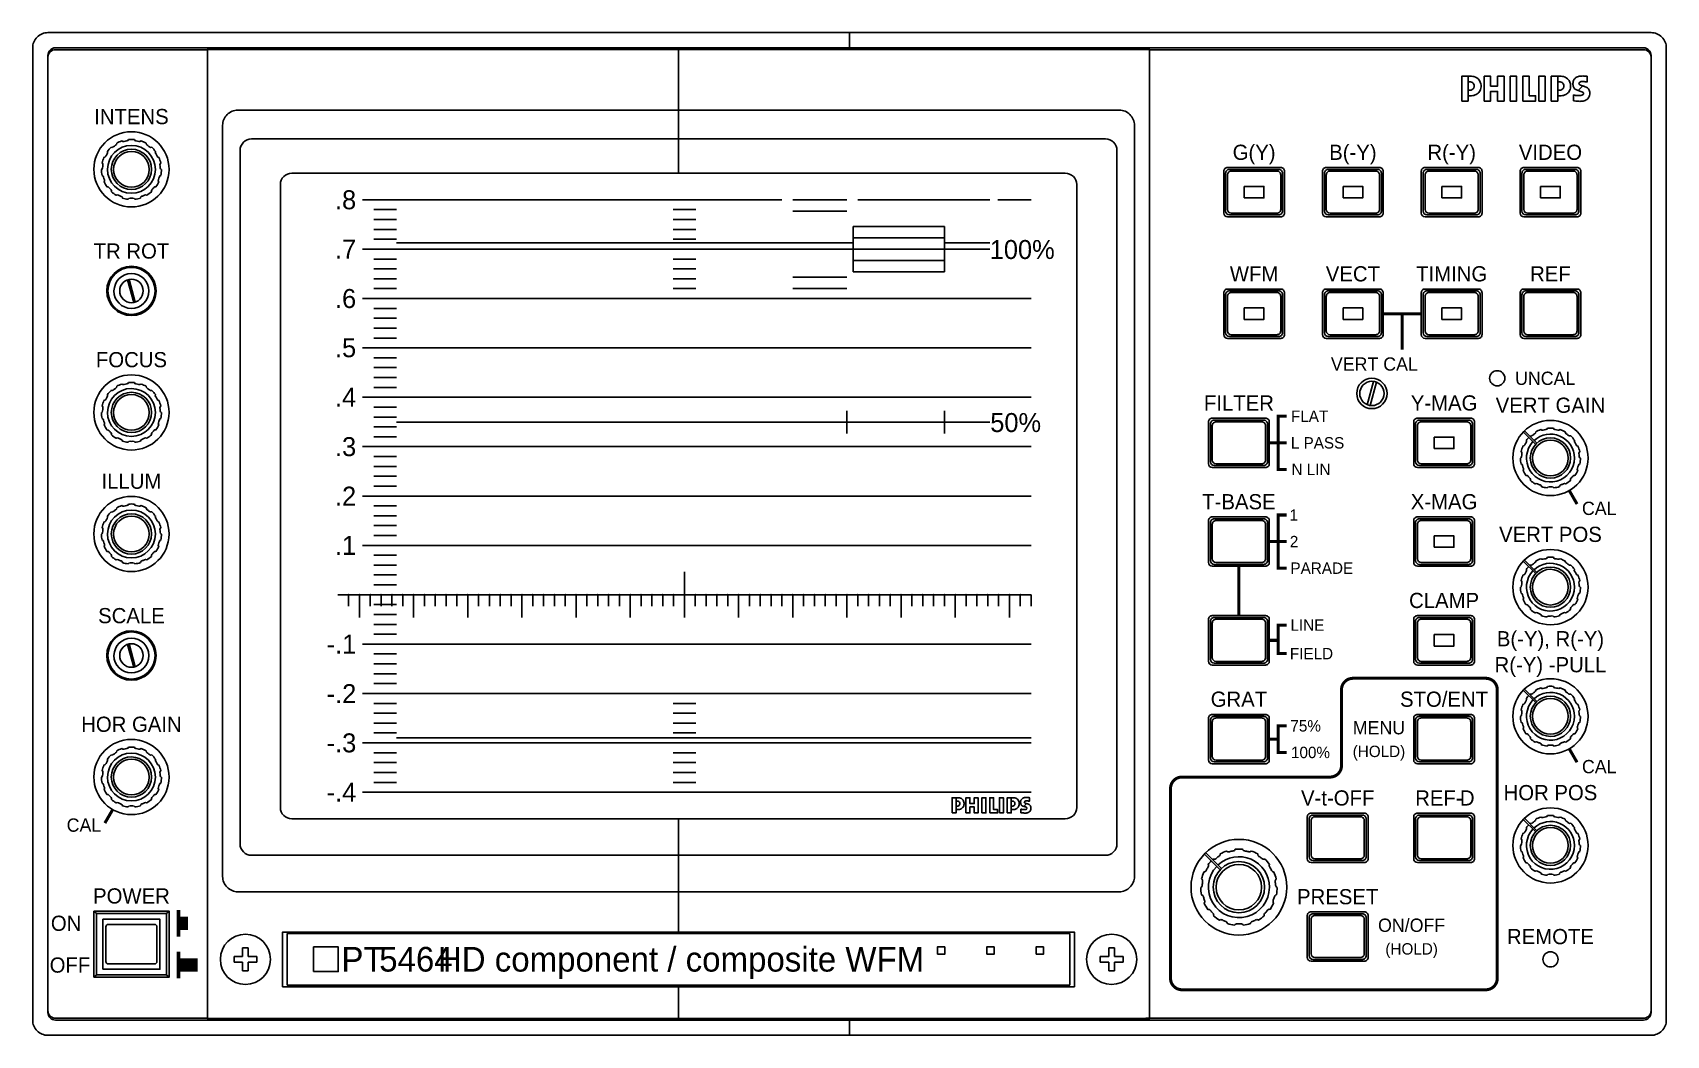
# Model space of a CAD drawing. Extents: x 21 to 236, y 14 to 146.
import ezdxf
from ezdxf.enums import TextEntityAlignment as Align

# ---------------------------------------------------------------- set-up
doc = ezdxf.new("R2010")
doc.units = 0
doc.linetypes.add('HIDDEN', pattern=[0])
for name, color, linetype in [('APP', 1, 'CONTINUOUS'), ('DISPLAY', 3, 'CONTINUOUS'), ('KOMPONENT', 10, 'CONTINUOUS'), ('RAMMEN', 1, 'CONTINUOUS'), ('STREGER', 3, 'CONTINUOUS')]:
    doc.layers.add(name, color=color, linetype=linetype)

# ---------------------------------------------------------------- blocks, each defined once
blk = doc.blocks.new('SWITCH')
at = {"layer": 'KOMPONENT', "color": 0}
for points in [[(-3.25, -3), (3.25, -3, 0.414214), (3.75, -2.5), (3.75, 2.5, 0.414214), (3.25, 3), (-3.25, 3, 0.414214), (-3.75, 2.5), (-3.75, -2.5, 0.414214)], [(-3, -2.77), (3, -2.77, 0.414214), (3.5, -2.27), (3.5, 2.28, 0.414214), (3, 2.78), (-3, 2.78, 0.414214), (-3.5, 2.28), (-3.5, -2.27, 0.414214)], [(-3.25, -3, -0.414213), (-3.75, -2.5)]]:
    blk.add_lwpolyline(points, format="xyb", dxfattribs=at)
blk.add_arc((-3, -2.27), 0.5, 180, 270, dxfattribs=at)
blk = doc.blocks.new('KNOB')
at = {"layer": 'KOMPONENT', "color": 0}
for p, q in [((-1.94, 1.8), (-3.57, 3.43)), ((-1.8, 1.94), (-3.43, 3.57))]:
    blk.add_line(p, q, dxfattribs=at)
for points in [[(-2.72, 2.86, -0.004397), (-2.67, 2.91, 0.284468), (-2.39, 2.95, -0.035116), (-2.09, 3.18, 0.268045), (-1.94, 3.44, -0.04767), (-1.26, 3.74, 0.284468), (-0.98, 3.67, -0.035116), (-0.61, 3.75, 0.268045), (-0.38, 3.93, -0.04767), (0.38, 3.93, 0.284468), (0.59, 3.75, -0.035116), (0.96, 3.68, 0.268045), (1.26, 3.74, -0.04767), (1.94, 3.44, 0.284468), (2.07, 3.19, -0.035116), (2.38, 2.97, 0.268045), (2.67, 2.91, -0.04767), (3.17, 2.35, 0.284468), (3.19, 2.07, -0.035116), (3.38, 1.74, 0.268045), (3.62, 1.57, -0.04767), (3.86, 0.86, 0.284468), (3.75, 0.59, -0.035116), (3.79, 0.22, 0.268045), (3.95, -0.04, 0.268045)], [(3.95, -0.02, -0.049007), (3.87, -0.78, 0.284468), (3.67, -0.98, -0.035116), (3.55, -1.34, 0.268045), (3.59, -1.64, -0.04767), (3.22, -2.29, 0.284468), (2.95, -2.39, -0.035116), (2.7, -2.67, 0.268045), (2.62, -2.96, -0.04767), (2.01, -3.4, 0.284468), (1.72, -3.39, -0.035116), (1.38, -3.54, 0.268045), (1.19, -3.77, -0.04767), (0.45, -3.92, 0.284468), (0.2, -3.79, -0.035116), (-0.18, -3.8, 0.268045), (-0.45, -3.92, -0.04767), (-1.19, -3.77, 0.284468), (-1.36, -3.55, -0.035116), (-1.71, -3.39, 0.268045), (-2.01, -3.4, -0.04767), (-2.62, -2.96, 0.284468), (-2.69, -2.69, -0.035116), (-2.94, -2.41, 0.268045), (-3.22, -2.29, -0.04767), (-3.59, -1.64, 0.284468), (-3.55, -1.36, -0.035116), (-3.67, -1, 0.268045), (-3.87, -0.78, -0.04767), (-3.95, -0.04, 0.284468), (-3.79, 0.2, -0.035116), (-3.76, 0.57, 0.268045), (-3.86, 0.86, -0.04767), (-3.62, 1.57, 0.284468), (-3.39, 1.73, -0.035116), (-3.2, 2.05, 0.268045), (-3.17, 2.35, -0.030587), (-2.86, 2.72, 0.284468)]]:
    blk.add_lwpolyline(points, format="xyb", dxfattribs=at)
for radius, start, end in [(4.95, 0, 359.7642), (3.15, 136.8192, 359.7642), (2.65, 0, 359.7642), (2.35, 0, 359.7642), (3.15, 0, 133.1808)]:
    blk.add_arc((0, 0), radius, start, end, dxfattribs=at)

msp = doc.modelspace()

# ---------------------------------------------------------------- linework, layer by layer
at = {"layer": 'APP', "color": 0}
for points in [[(128.86, 14.02), (23.36, 14.02, -0.414214), (21.36, 16.02), (21.36, 144.02, -0.414214), (23.36, 146.02), (128.86, 146.02), (128.86, 144.02), (24.36, 144.02, 0.414214), (23.36, 143.02), (23.36, 17.02, 0.414214), (24.36, 16.02), (128.86, 16.02)], [(233.36, 144.02, -0.414214), (234.36, 143.02), (234.36, 17.02, -0.414214), (233.36, 16.02), (128.86, 16.02), (128.86, 14.02), (234.36, 14.02, 0.414214), (236.36, 16.02), (236.36, 144.02, 0.414214), (234.36, 146.02), (128.86, 146.02), (128.86, 144.02)]]:
    msp.add_lwpolyline(points, format="xyb", close=True, dxfattribs=at)
for p in [(62.94, 72.02), (64.36, 72.02), (65.79, 72.02), (67.21, 72.02), (68.64, 72.02), (70.06, 72.02), (71.49, 72.02), (72.92, 72.02), (74.34, 72.02), (75.77, 72.02), (77.19, 72.02), (78.62, 72.02), (80.05, 72.02), (81.47, 72.02), (82.9, 72.02), (84.32, 72.02), (85.75, 72.02), (87.17, 72.02), (88.6, 72.02), (90.03, 72.02), (91.45, 72.02), (92.88, 72.02), (94.3, 72.02), (95.73, 72.02), (97.15, 72.02), (98.58, 72.02), (100.01, 72.02), (101.43, 72.02), (102.86, 72.02), (104.28, 72.02), (105.71, 72.02), (107.14, 72.02), (108.56, 72.02), (109.99, 72.02), (111.41, 72.02), (112.84, 72.02), (114.26, 72.02), (115.69, 72.02), (117.12, 72.02), (118.54, 72.02), (119.97, 72.02), (121.39, 72.02), (122.82, 72.02), (124.24, 72.02), (125.67, 72.02), (127.1, 72.02), (128.52, 72.02), (129.95, 72.02), (131.37, 72.02), (132.8, 72.02), (134.22, 72.02), (135.65, 72.02), (137.08, 72.02), (138.5, 72.02), (139.93, 72.02), (141.35, 72.02), (142.78, 72.02), (144.21, 72.02), (145.63, 72.02), (147.06, 72.02), (148.48, 72.02), (149.91, 72.02), (151.33, 72.02)]:
    msp.add_point(p, dxfattribs=at)
at = {"layer": 'DISPLAY', "color": 0}
for points in [[(119.97, 124.02), (64.76, 124.02)], [(69.26, 122.72), (66.26, 122.72)], [(108.64, 122.72), (105.64, 122.72)], [(128.52, 124.02), (121.39, 124.02)], [(147.35, 124.02), (129.95, 124.02)], [(152.76, 124.02), (148.4, 124.02)], [(69.26, 121.42), (66.26, 121.42)], [(108.64, 121.42), (105.64, 121.42)], [(129.35, 120.52), (129.35, 114.52)], [(141.35, 120.52), (129.35, 120.52)], [(141.35, 120.52), (141.35, 114.52)], [(69.26, 120.12), (66.26, 120.12)], [(69.26, 118.82), (66.26, 118.82)], [(108.64, 120.12), (105.64, 120.12)], [(108.64, 118.82), (105.64, 118.82)], [(147.35, 117.52), (64.76, 117.52)], [(69.26, 116.22), (66.26, 116.22)], [(108.64, 116.22), (105.64, 116.22)], [(69.26, 114.92), (66.26, 114.92)], [(108.64, 114.92), (105.64, 114.92)], [(141.35, 114.52), (129.35, 114.52)], [(69.26, 113.62), (66.26, 113.62)], [(69.26, 112.32), (66.26, 112.32)], [(108.64, 113.62), (105.64, 113.62)], [(108.64, 112.32), (105.64, 112.32)], [(128.52, 112.32), (121.39, 112.32)], [(152.76, 111.02), (64.76, 111.02)], [(69.26, 109.72), (66.26, 109.72)], [(69.26, 108.42), (66.26, 108.42)], [(69.26, 107.12), (66.26, 107.12)], [(69.26, 105.82), (66.26, 105.82)], [(152.76, 104.52), (64.76, 104.52)], [(69.26, 103.22), (66.26, 103.22)], [(69.26, 101.92), (66.26, 101.92)], [(69.26, 100.62), (66.26, 100.62)], [(69.26, 99.32), (66.26, 99.32)], [(152.76, 98.02), (64.76, 98.02)], [(69.26, 96.72), (66.26, 96.72)], [(69.26, 95.42), (66.26, 95.42)], [(128.52, 96.24), (128.52, 93.24)], [(141.35, 96.24), (141.35, 93.24)], [(69.26, 94.12), (66.26, 94.12)], [(69.26, 92.82), (66.26, 92.82)], [(152.76, 91.52), (64.76, 91.52)], [(69.26, 90.22), (66.26, 90.22)], [(69.26, 88.92), (66.26, 88.92)], [(69.26, 87.62), (66.26, 87.62)], [(69.26, 86.32), (66.26, 86.32)], [(152.76, 85.02), (64.76, 85.02)], [(69.26, 83.72), (66.26, 83.72)], [(69.26, 82.42), (66.26, 82.42)], [(69.26, 81.12), (66.26, 81.12)], [(69.26, 79.82), (66.26, 79.82)], [(152.76, 78.52), (64.76, 78.52)], [(69.26, 77.22), (66.26, 77.22)], [(69.26, 75.92), (66.26, 75.92)], [(69.26, 74.62), (66.26, 74.62)], [(69.26, 73.32), (66.26, 73.32)], [(107.14, 72.02), (107.14, 75.02)], [(152.76, 72.02), (61.51, 72.02)], [(62.94, 72.02), (62.94, 70.52)], [(64.36, 72.02), (64.36, 69.02)], [(65.79, 72.02), (65.79, 70.52)], [(67.21, 72.02), (67.21, 70.52)], [(68.64, 72.02), (68.64, 70.52)], [(70.06, 72.02), (70.06, 70.52)], [(71.49, 72.02), (71.49, 69.02)], [(72.92, 72.02), (72.92, 70.52)], [(74.34, 72.02), (74.34, 70.52)], [(75.77, 72.02), (75.77, 70.52)], [(77.19, 72.02), (77.19, 70.52)], [(78.62, 72.02), (78.62, 69.02)], [(80.05, 72.02), (80.05, 70.52)], [(81.47, 72.02), (81.47, 70.52)], [(82.9, 72.02), (82.9, 70.52)], [(84.32, 72.02), (84.32, 70.52)], [(85.75, 72.02), (85.75, 69.02)], [(87.17, 72.02), (87.17, 70.52)], [(88.6, 72.02), (88.6, 70.52)], [(90.03, 72.02), (90.03, 70.52)], [(91.45, 72.02), (91.45, 70.52)], [(92.88, 72.02), (92.88, 69.02)], [(94.3, 72.02), (94.3, 70.52)], [(95.73, 72.02), (95.73, 70.52)], [(97.15, 72.02), (97.15, 70.52)], [(98.58, 72.02), (98.58, 70.52)], [(100.01, 72.02), (100.01, 69.02)], [(101.43, 72.02), (101.43, 70.52)], [(102.86, 72.02), (102.86, 70.52)], [(104.28, 72.02), (104.28, 70.52)], [(105.71, 72.02), (105.71, 70.52)], [(107.14, 72.02), (107.14, 70.52)], [(107.14, 72.02), (107.14, 69.02)], [(108.56, 72.02), (108.56, 70.52)], [(109.99, 72.02), (109.99, 70.52)], [(111.41, 72.02), (111.41, 70.52)], [(112.84, 72.02), (112.84, 70.52)], [(114.26, 72.02), (114.26, 69.02)], [(115.69, 72.02), (115.69, 70.52)], [(117.12, 72.02), (117.12, 70.52)], [(118.54, 72.02), (118.54, 70.52)], [(119.97, 72.02), (119.97, 70.52)], [(121.39, 72.02), (121.39, 69.02)], [(122.82, 72.02), (122.82, 70.52)], [(124.24, 72.02), (124.24, 70.52)], [(125.67, 72.02), (125.67, 70.52)], [(127.1, 72.02), (127.1, 70.52)], [(128.52, 72.02), (128.52, 69.02)], [(129.95, 72.02), (129.95, 70.52)], [(131.37, 72.02), (131.37, 70.52)], [(132.8, 72.02), (132.8, 70.52)], [(134.22, 72.02), (134.22, 70.52)], [(135.65, 72.02), (135.65, 69.02)], [(137.08, 72.02), (137.08, 70.52)], [(138.5, 72.02), (138.5, 70.52)], [(139.93, 72.02), (139.93, 70.52)], [(141.35, 72.02), (141.35, 70.52)], [(142.78, 72.02), (142.78, 69.02)], [(144.21, 72.02), (144.21, 70.52)], [(145.63, 72.02), (145.63, 70.52)], [(147.06, 72.02), (147.06, 70.52)], [(148.48, 72.02), (148.48, 70.52)], [(149.91, 72.02), (149.91, 69.02)], [(151.33, 72.02), (151.33, 70.52)], [(152.76, 72.02), (152.76, 70.52)], [(69.26, 70.72), (66.26, 70.72)], [(69.26, 69.42), (66.26, 69.42)], [(69.26, 68.12), (66.26, 68.12)], [(69.26, 66.82), (66.26, 66.82)], [(152.76, 65.52), (64.76, 65.52)], [(69.26, 64.22), (66.26, 64.22)], [(69.26, 62.92), (66.26, 62.92)], [(69.26, 61.62), (66.26, 61.62)], [(69.26, 60.32), (66.26, 60.32)], [(152.76, 59.02), (64.76, 59.02)], [(69.26, 57.72), (66.26, 57.72)], [(69.26, 56.42), (66.26, 56.42)], [(108.64, 57.72), (105.64, 57.72)], [(108.64, 56.42), (105.64, 56.42)], [(69.26, 55.12), (66.26, 55.12)], [(69.26, 53.82), (66.26, 53.82)], [(108.64, 55.12), (105.64, 55.12)], [(108.64, 53.82), (105.64, 53.82)], [(152.76, 52.52), (64.76, 52.52)], [(69.26, 51.22), (66.26, 51.22)], [(69.26, 49.92), (66.26, 49.92)], [(108.64, 51.22), (105.64, 51.22)], [(108.64, 49.92), (105.64, 49.92)], [(69.26, 48.62), (66.26, 48.62)], [(69.26, 47.32), (66.26, 47.32)], [(108.64, 48.62), (105.64, 48.62)], [(108.64, 47.32), (105.64, 47.32)], [(152.76, 46.02), (64.76, 46.02)]]:
    msp.add_lwpolyline(points, dxfattribs=at)
at = {"layer": 'DISPLAY', "color": 0, "linetype": 'HIDDEN'}
for points in [[(128.52, 122.52), (121.39, 122.52)], [(129.35, 118.35), (69.26, 118.35)], [(141.35, 119.02), (129.35, 119.02)], [(147.35, 118.35), (141.35, 118.35)], [(141.35, 116.02), (129.35, 116.02)], [(128.52, 113.82), (121.39, 113.82)], [(147.35, 94.74), (69.26, 94.74)], [(152.76, 53.2), (69.26, 53.2)]]:
    msp.add_lwpolyline(points, dxfattribs=at)
at = {"layer": 'KOMPONENT', "color": 0, "linetype": 'CONTINUOUS'}
for p, q in [((210.71, 137.71), (210.27, 137.71)), ((143.15, 43.73), (142.88, 43.73))]:
    msp.add_line(p, q, dxfattribs=at)
at = {"layer": 'KOMPONENT', "color": 0}
for p, q in [((197.01, 97.04), (197.83, 100.1)), ((197.39, 96.93), (198.21, 100)), ((54.86, 27.44), (157.86, 27.44)), ((54.86, 20.64), (54.86, 27.44)), ((157.86, 20.64), (157.86, 27.44)), ((54.86, 20.64), (157.86, 20.64))]:
    msp.add_line(p, q, dxfattribs=at)
for points in [[(44.36, 143.77), (24.36, 143.77, 0.414214), (23.36, 142.77), (23.36, 17.27, 0.414214), (24.36, 16.27), (44.36, 16.27)], [(167.86, 16.27), (233.36, 16.27, 0.414214), (234.36, 17.27), (234.36, 142.77, 0.414214), (233.36, 143.77), (168.36, 143.77)], [(38.31, 128, -0.049007), (38.23, 127.23, 0.284468), (38.03, 127.03, -0.035116), (37.91, 126.67, 0.268045), (37.95, 126.38, -0.04767), (37.58, 125.73, 0.284468), (37.31, 125.63, -0.035116), (37.06, 125.34, 0.268045), (36.98, 125.06, -0.04767), (36.37, 124.62, 0.284468), (36.08, 124.63, -0.035116), (35.74, 124.48, 0.268045), (35.55, 124.25, -0.04767), (34.81, 124.09, 0.284468), (34.56, 124.22, -0.035116), (34.18, 124.22, 0.268045), (33.91, 124.09, -0.04767), (33.17, 124.25, 0.284468), (33, 124.47, -0.035116), (32.65, 124.62, 0.268045), (32.35, 124.62, -0.04767), (31.74, 125.06, 0.284468), (31.67, 125.33, -0.035116), (31.42, 125.61, 0.268045), (31.14, 125.73, -0.04767), (30.77, 126.38, 0.284468), (30.81, 126.66, -0.035116), (30.69, 127.01, 0.268045), (30.49, 127.23, -0.04767), (30.41, 127.98, 0.284468), (30.57, 128.22, -0.035116), (30.6, 128.59, 0.268045), (30.5, 128.88, -0.04767), (30.74, 129.59, 0.284468), (30.97, 129.74, -0.035116), (31.16, 130.07, 0.268045), (31.19, 130.37, -0.04767), (31.69, 130.93, 0.284468), (31.97, 130.97, -0.035116), (32.27, 131.19, 0.268045), (32.42, 131.46, -0.04767), (33.1, 131.76, 0.284468), (33.38, 131.69, -0.035116), (33.75, 131.77, 0.268045), (33.98, 131.95, -0.04767), (34.74, 131.95, 0.284468), (34.95, 131.77, -0.035116), (35.32, 131.69, 0.268045), (35.62, 131.76, -0.04767), (36.3, 131.46, 0.284468), (36.43, 131.2, -0.035116), (36.74, 130.98, 0.268045), (37.03, 130.93, -0.04767), (37.53, 130.37, 0.284468), (37.55, 130.09, -0.035116), (37.74, 129.76, 0.268045), (37.98, 129.59, -0.04767), (38.22, 128.88, 0.284468), (38.11, 128.61, -0.035116), (38.15, 128.24, 0.268045), (38.31, 127.98, 0.268045)], [(178.61, 121.77), (185.61, 121.77, 0.414214), (186.11, 122.27), (186.11, 127.77, 0.414214), (185.61, 128.27), (178.61, 128.27, 0.414214), (178.11, 127.77), (178.11, 122.27, 0.414214)], [(191.61, 121.77), (198.61, 121.77, 0.414214), (199.11, 122.27), (199.11, 127.77, 0.414214), (198.61, 128.27), (191.61, 128.27, 0.414214), (191.11, 127.77), (191.11, 122.27, 0.414214)], [(204.61, 121.77), (211.61, 121.77, 0.414214), (212.11, 122.27), (212.11, 127.77, 0.414214), (211.61, 128.27), (204.61, 128.27, 0.414214), (204.11, 127.77), (204.11, 122.27, 0.414214)], [(217.61, 121.77), (224.61, 121.77, 0.414214), (225.11, 122.27), (225.11, 127.77, 0.414214), (224.61, 128.27), (217.61, 128.27, 0.414214), (217.11, 127.77), (217.11, 122.27, 0.414214)], [(178.61, 105.77), (185.61, 105.77, 0.414214), (186.11, 106.27), (186.11, 111.77, 0.414214), (185.61, 112.27), (178.61, 112.27, 0.414214), (178.11, 111.77), (178.11, 106.27, 0.414214)], [(191.61, 105.77), (198.61, 105.77, 0.414214), (199.11, 106.27), (199.11, 111.77, 0.414214), (198.61, 112.27), (191.61, 112.27, 0.414214), (191.11, 111.77), (191.11, 106.27, 0.414214)], [(204.61, 105.77), (211.61, 105.77, 0.414214), (212.11, 106.27), (212.11, 111.77, 0.414214), (211.61, 112.27), (204.61, 112.27, 0.414214), (204.11, 111.77), (204.11, 106.27, 0.414214)], [(217.61, 105.77), (224.61, 105.77, 0.414214), (225.11, 106.27), (225.11, 111.77, 0.414214), (224.61, 112.27), (217.61, 112.27, 0.414214), (217.11, 111.77), (217.11, 106.27, 0.414214)], [(38.31, 96, -0.049007), (38.23, 95.23, 0.284468), (38.03, 95.03, -0.035116), (37.91, 94.67, 0.268045), (37.95, 94.38, -0.04767), (37.58, 93.73, 0.284468), (37.31, 93.63, -0.035116), (37.06, 93.34, 0.268045), (36.98, 93.06, -0.04767), (36.37, 92.62, 0.284468), (36.08, 92.63, -0.035116), (35.74, 92.48, 0.268045), (35.55, 92.25, -0.04767), (34.81, 92.09, 0.284468), (34.56, 92.22, -0.035116), (34.18, 92.22, 0.268045), (33.91, 92.09, -0.04767), (33.17, 92.25, 0.284468), (33, 92.47, -0.035116), (32.65, 92.62, 0.268045), (32.35, 92.62, -0.04767), (31.74, 93.06, 0.284468), (31.67, 93.33, -0.035116), (31.42, 93.61, 0.268045), (31.14, 93.73, -0.04767), (30.77, 94.38, 0.284468), (30.81, 94.66, -0.035116), (30.69, 95.01, 0.268045), (30.49, 95.23, -0.04767), (30.41, 95.98, 0.284468), (30.57, 96.22, -0.035116), (30.6, 96.59, 0.268045), (30.5, 96.88, -0.04767), (30.74, 97.59, 0.284468), (30.97, 97.74, -0.035116), (31.16, 98.07, 0.268045), (31.19, 98.37, -0.04767), (31.69, 98.93, 0.284468), (31.97, 98.97, -0.035116), (32.27, 99.19, 0.268045), (32.42, 99.46, -0.04767), (33.1, 99.76, 0.284468), (33.38, 99.69, -0.035116), (33.75, 99.77, 0.268045), (33.98, 99.95, -0.04767), (34.74, 99.95, 0.284468), (34.95, 99.77, -0.035116), (35.32, 99.69, 0.268045), (35.62, 99.76, -0.04767), (36.3, 99.46, 0.284468), (36.43, 99.2, -0.035116), (36.74, 98.98, 0.268045), (37.03, 98.93, -0.04767), (37.53, 98.37, 0.284468), (37.55, 98.09, -0.035116), (37.74, 97.76, 0.268045), (37.98, 97.59, -0.04767), (38.22, 96.88, 0.284468), (38.11, 96.61, -0.035116), (38.15, 96.24, 0.268045), (38.31, 95.98, 0.268045)], [(176.61, 88.77), (183.61, 88.77, 0.414214), (184.11, 89.27), (184.11, 94.77, 0.414214), (183.61, 95.27), (176.61, 95.27, 0.414214), (176.11, 94.77), (176.11, 89.27, 0.414214)], [(203.61, 88.77), (210.61, 88.77, 0.414214), (211.11, 89.27), (211.11, 94.77, 0.414214), (210.61, 95.27), (203.61, 95.27, 0.414214), (203.11, 94.77), (203.11, 89.27, 0.414214)], [(38.31, 80, -0.049007), (38.23, 79.23, 0.284468), (38.03, 79.03, -0.035116), (37.91, 78.67, 0.268045), (37.95, 78.38, -0.04767), (37.58, 77.73, 0.284468), (37.31, 77.63, -0.035116), (37.06, 77.34, 0.268045), (36.98, 77.06, -0.04767), (36.37, 76.62, 0.284468), (36.08, 76.63, -0.035116), (35.74, 76.48, 0.268045), (35.55, 76.25, -0.04767), (34.81, 76.09, 0.284468), (34.56, 76.22, -0.035116), (34.18, 76.22, 0.268045), (33.91, 76.09, -0.04767), (33.17, 76.25, 0.284468), (33, 76.47, -0.035116), (32.65, 76.62, 0.268045), (32.35, 76.62, -0.04767), (31.74, 77.06, 0.284468), (31.67, 77.33, -0.035116), (31.42, 77.61, 0.268045), (31.14, 77.73, -0.04767), (30.77, 78.38, 0.284468), (30.81, 78.66, -0.035116), (30.69, 79.01, 0.268045), (30.49, 79.23, -0.04767), (30.41, 79.98, 0.284468), (30.57, 80.22, -0.035116), (30.6, 80.59, 0.268045), (30.5, 80.88, -0.04767), (30.74, 81.59, 0.284468), (30.97, 81.74, -0.035116), (31.16, 82.07, 0.268045), (31.19, 82.37, -0.04767), (31.69, 82.93, 0.284468), (31.97, 82.97, -0.035116), (32.27, 83.19, 0.268045), (32.42, 83.46, -0.04767), (33.1, 83.76, 0.284468), (33.38, 83.69, -0.035116), (33.75, 83.77, 0.268045), (33.98, 83.95, -0.04767), (34.74, 83.95, 0.284468), (34.95, 83.77, -0.035116), (35.32, 83.69, 0.268045), (35.62, 83.76, -0.04767), (36.3, 83.46, 0.284468), (36.43, 83.2, -0.035116), (36.74, 82.98, 0.268045), (37.03, 82.93, -0.04767), (37.53, 82.37, 0.284468), (37.55, 82.09, -0.035116), (37.74, 81.76, 0.268045), (37.98, 81.59, -0.04767), (38.22, 80.88, 0.284468), (38.11, 80.61, -0.035116), (38.15, 80.24, 0.268045), (38.31, 79.98, 0.268045)], [(176.61, 75.77), (183.61, 75.77, 0.414214), (184.11, 76.27), (184.11, 81.77, 0.414214), (183.61, 82.27), (176.61, 82.27, 0.414214), (176.11, 81.77), (176.11, 76.27, 0.414214)], [(203.61, 75.77), (210.61, 75.77, 0.414214), (211.11, 76.27), (211.11, 81.77, 0.414214), (210.61, 82.27), (203.61, 82.27, 0.414214), (203.11, 81.77), (203.11, 76.27, 0.414214)], [(176.61, 62.77), (183.61, 62.77, 0.414214), (184.11, 63.27), (184.11, 68.77, 0.414214), (183.61, 69.27), (176.61, 69.27, 0.414214), (176.11, 68.77), (176.11, 63.27, 0.414214)], [(203.61, 62.77), (210.61, 62.77, 0.414214), (211.11, 63.27), (211.11, 68.77, 0.414214), (210.61, 69.27), (203.61, 69.27, 0.414214), (203.11, 68.77), (203.11, 63.27, 0.414214)], [(176.61, 49.77), (183.61, 49.77, 0.414214), (184.11, 50.27), (184.11, 55.77, 0.414214), (183.61, 56.27), (176.61, 56.27, 0.414214), (176.11, 55.77), (176.11, 50.27, 0.414214)], [(203.61, 49.77), (210.61, 49.77, 0.414214), (211.11, 50.27), (211.11, 55.77, 0.414214), (210.61, 56.27), (203.61, 56.27, 0.414214), (203.11, 55.77), (203.11, 50.27, 0.414214)], [(38.31, 48, -0.049007), (38.23, 47.23, 0.284468), (38.03, 47.03, -0.035116), (37.91, 46.67, 0.268045), (37.95, 46.38, -0.04767), (37.58, 45.73, 0.284468), (37.31, 45.63, -0.035116), (37.06, 45.34, 0.268045), (36.98, 45.06, -0.04767), (36.37, 44.62, 0.284468), (36.08, 44.63, -0.035116), (35.74, 44.48, 0.268045), (35.55, 44.25, -0.04767), (34.81, 44.09, 0.284468), (34.56, 44.22, -0.035116), (34.18, 44.22, 0.268045), (33.91, 44.09, -0.04767), (33.17, 44.25, 0.284468), (33, 44.47, -0.035116), (32.65, 44.62, 0.268045), (32.35, 44.62, -0.04767), (31.74, 45.06, 0.284468), (31.67, 45.33, -0.035116), (31.42, 45.61, 0.268045), (31.14, 45.73, -0.04767), (30.77, 46.38, 0.284468), (30.81, 46.66, -0.035116), (30.69, 47.01, 0.268045), (30.49, 47.23, -0.04767), (30.41, 47.98, 0.284468), (30.57, 48.22, -0.035116), (30.6, 48.59, 0.268045), (30.5, 48.88, -0.04767), (30.74, 49.59, 0.284468), (30.97, 49.74, -0.035116), (31.16, 50.07, 0.268045), (31.19, 50.37, -0.04767), (31.69, 50.93, 0.284468), (31.97, 50.97, -0.035116), (32.27, 51.19, 0.268045), (32.42, 51.46, -0.04767), (33.1, 51.76, 0.284468), (33.38, 51.69, -0.035116), (33.75, 51.77, 0.268045), (33.98, 51.95, -0.04767), (34.74, 51.95, 0.284468), (34.95, 51.77, -0.035116), (35.32, 51.69, 0.268045), (35.62, 51.76, -0.04767), (36.3, 51.46, 0.284468), (36.43, 51.2, -0.035116), (36.74, 50.98, 0.268045), (37.03, 50.93, -0.04767), (37.53, 50.37, 0.284468), (37.55, 50.09, -0.035116), (37.74, 49.76, 0.268045), (37.98, 49.59, -0.04767), (38.22, 48.88, 0.284468), (38.11, 48.61, -0.035116), (38.15, 48.24, 0.268045), (38.31, 47.98, 0.268045)], [(189.61, 36.77), (196.61, 36.77, 0.414214), (197.11, 37.27), (197.11, 42.77, 0.414214), (196.61, 43.27), (189.61, 43.27, 0.414214), (189.11, 42.77), (189.11, 37.27, 0.414214)], [(203.61, 36.77), (210.61, 36.77, 0.414214), (211.11, 37.27), (211.11, 42.77, 0.414214), (210.61, 43.27), (203.61, 43.27, 0.414214), (203.11, 42.77), (203.11, 37.27, 0.414214)], [(189.61, 23.77), (196.61, 23.77, 0.414214), (197.11, 24.27), (197.11, 29.77, 0.414214), (196.61, 30.27), (189.61, 30.27, 0.414214), (189.11, 29.77), (189.11, 24.27, 0.414214)], [(31.31, 23.42), (37.41, 23.42, 0.414214), (37.71, 23.72), (37.71, 28.32, 0.414214), (37.41, 28.62), (31.31, 28.62, 0.414214), (31.01, 28.32), (31.01, 23.72, 0.414214)]]:
    msp.add_lwpolyline(points, format="xyb", dxfattribs=at)
for points in [[(44.36, 16.27), (44.36, 143.77)], [(180.81, 124.27), (183.41, 124.27), (183.41, 125.77), (180.81, 125.77)], [(180.81, 124.27), (180.81, 125.77)], [(193.81, 124.27), (196.41, 124.27), (196.41, 125.77), (193.81, 125.77)], [(193.81, 124.27), (193.81, 125.77)], [(206.81, 124.27), (209.41, 124.27), (209.41, 125.77), (206.81, 125.77)], [(206.81, 124.27), (206.81, 125.77)], [(219.81, 124.27), (219.81, 125.77)], [(219.81, 124.27), (222.41, 124.27), (222.41, 125.77), (219.81, 125.77)], [(34.66, 110.5), (33.86, 113.49)], [(34.86, 110.55), (34.06, 113.54)], [(180.81, 108.27), (180.81, 109.77)], [(180.81, 108.27), (183.41, 108.27), (183.41, 109.77), (180.81, 109.77)], [(193.81, 108.27), (193.81, 109.77)], [(193.81, 108.27), (196.41, 108.27), (196.41, 109.77), (193.81, 109.77)], [(206.81, 108.27), (206.81, 109.77)], [(206.81, 108.27), (209.41, 108.27), (209.41, 109.77), (206.81, 109.77)], [(205.81, 91.27), (208.41, 91.27), (208.41, 92.77), (205.81, 92.77)], [(205.81, 91.27), (205.81, 92.77)], [(205.81, 78.27), (205.81, 79.77)], [(205.81, 78.27), (208.41, 78.27), (208.41, 79.77), (205.81, 79.77)], [(205.81, 65.27), (205.81, 66.77)], [(205.81, 65.27), (208.41, 65.27), (208.41, 66.77), (205.81, 66.77)], [(34.66, 62.5), (33.86, 65.49)], [(34.86, 62.55), (34.06, 65.54)], [(29.41, 30.37), (29.41, 21.67)], [(29.41, 30.37), (29.76, 30.06)], [(29.41, 21.67), (39.31, 21.67), (39.31, 30.37), (29.41, 30.37)], [(39.31, 30.37), (38.96, 30.06)], [(29.76, 30.06), (29.76, 21.98)], [(29.76, 21.98), (38.96, 21.98), (38.96, 30.06), (29.76, 30.06)], [(30.61, 29.31), (30.61, 22.72)], [(30.61, 22.72), (38.11, 22.72), (38.11, 29.31), (30.61, 29.31)], [(47.86, 24.39), (48.99, 24.39)], [(47.86, 23.64), (47.86, 24.39)], [(48.99, 24.39), (48.99, 25.52)], [(48.99, 25.52), (49.74, 25.52)], [(49.74, 24.39), (49.74, 25.52)], [(49.74, 24.39), (50.86, 24.39)], [(50.86, 23.64), (50.86, 24.39)], [(161.86, 23.64), (161.86, 24.39)], [(161.86, 24.39), (162.99, 24.39)], [(162.99, 25.52), (163.74, 25.52)], [(162.99, 24.39), (162.99, 25.52)], [(163.74, 24.39), (163.74, 25.52)], [(163.74, 24.39), (164.86, 24.39)], [(164.86, 23.64), (164.86, 24.39)], [(29.41, 21.67), (29.76, 21.98)], [(39.31, 21.67), (38.96, 21.98)], [(47.86, 23.64), (48.99, 23.64)], [(48.99, 22.52), (48.99, 23.64)], [(48.99, 22.52), (49.74, 22.52)], [(49.74, 23.64), (50.86, 23.64)], [(49.74, 22.52), (49.74, 23.64)], [(161.86, 23.64), (162.99, 23.64)], [(162.99, 22.52), (162.99, 23.64)], [(162.99, 22.52), (163.74, 22.52)], [(163.74, 22.52), (163.74, 23.64)], [(163.74, 23.64), (164.86, 23.64)]]:
    msp.add_lwpolyline(points, dxfattribs=at)
at = {"layer": 'KOMPONENT', "color": 0, "linetype": 'CONTINUOUS'}
for points in [[(209.43, 137.02), (210.27, 137.02), (210.27, 139.53), (210.27, 140.27), (209.43, 140.27), (209.43, 137.02)], [(210.27, 139.53), (210.58, 139.53), (210.73, 139.5), (210.85, 139.44), (210.93, 139.38), (211, 139.29), (211.05, 139.17), (211.08, 138.95), (211.03, 138.73), (210.94, 138.63), (210.8, 138.52), (210.66, 138.46), (210.57, 138.45), (210.27, 138.45), (210.27, 137.71), (210.74, 137.72), (210.89, 137.73), (211.03, 137.76), (211.21, 137.82), (211.35, 137.88), (211.47, 137.97), (211.58, 138.06), (211.67, 138.15), (211.76, 138.26), (211.84, 138.41), (211.91, 138.55), (211.96, 138.73), (211.98, 138.89), (211.98, 139.11), (211.95, 139.3), (211.88, 139.5), (211.76, 139.71), (211.58, 139.93), (211.41, 140.06), (211.24, 140.15), (211.03, 140.23), (210.89, 140.25), (210.71, 140.27), (210.27, 140.27), (210.27, 139.53)], [(212.4, 137.02), (213.24, 137.02), (213.24, 138.29), (214.15, 138.29), (214.15, 137.02), (215, 137.02), (215, 140.27), (214.15, 140.27), (214.15, 138.99), (213.24, 138.99), (213.24, 140.27), (212.4, 140.27), (212.4, 137.02)], [(215.81, 137.02), (215.81, 140.27), (216.65, 140.27), (216.65, 137.02), (215.81, 137.02)], [(217.47, 137.02), (219.16, 137.02), (219.16, 137.72), (218.31, 137.72), (218.31, 140.27), (217.47, 140.27), (217.47, 137.02)], [(219.57, 137.02), (219.57, 140.27), (220.41, 140.27), (220.41, 137.02), (219.57, 137.02)], [(221.22, 137.02), (222.07, 137.02), (222.07, 139.53), (222.07, 140.27), (221.22, 140.27), (221.22, 137.02)], [(222.07, 139.53), (222.38, 139.53), (222.53, 139.5), (222.65, 139.44), (222.73, 139.38), (222.8, 139.29), (222.85, 139.17), (222.88, 138.95), (222.82, 138.73), (222.73, 138.63), (222.59, 138.52), (222.46, 138.46), (222.37, 138.45), (222.07, 138.45), (222.07, 137.71), (222.54, 137.72), (222.68, 137.73), (222.82, 137.76), (223.01, 137.82), (223.14, 137.88), (223.26, 137.97), (223.37, 138.06), (223.47, 138.15), (223.56, 138.26), (223.63, 138.41), (223.7, 138.55), (223.76, 138.73), (223.77, 138.89), (223.77, 139.11), (223.74, 139.3), (223.68, 139.5), (223.56, 139.71), (223.37, 139.93), (223.2, 140.06), (223.04, 140.15), (222.83, 140.23), (222.68, 140.25), (222.51, 140.27), (222.07, 140.27), (222.07, 139.53)], [(225.37, 139.01), (225.3, 139.03), (225.19, 139.07), (225.07, 139.1), (224.98, 139.16), (224.92, 139.2), (224.88, 139.26), (224.86, 139.35), (224.88, 139.42), (224.96, 139.48), (225.06, 139.54), (225.17, 139.57), (225.27, 139.59), (225.41, 139.59), (225.53, 139.58), (225.66, 139.56), (225.78, 139.55), (225.88, 139.53), (225.96, 139.52), (225.96, 140.25), (225.86, 140.28), (225.74, 140.29), (225.61, 140.3), (225.5, 140.31), (225.38, 140.32), (225.24, 140.31), (225.12, 140.31), (225.01, 140.31), (224.88, 140.28), (224.78, 140.25), (224.68, 140.21), (224.56, 140.17), (224.47, 140.11), (224.38, 140.04), (224.31, 139.96), (224.24, 139.88), (224.18, 139.8), (224.14, 139.71), (224.1, 139.58), (224.09, 139.46), (224.07, 139.33), (224.07, 139.21), (224.09, 139.09), (224.11, 138.98), (224.13, 138.87), (224.18, 138.78), (224.23, 138.71), (224.29, 138.64), (224.36, 138.58), (224.44, 138.52), (224.55, 138.47), (224.65, 138.44), (224.7, 138.43), (224.76, 138.4), (225.37, 139.01)], [(224.14, 137.06), (224.27, 137.05), (224.44, 137.02), (224.56, 137.01), (224.7, 137), (224.84, 136.98), (224.98, 136.97), (225.11, 136.98), (225.25, 136.99), (225.41, 137.01), (225.55, 137.04), (225.68, 137.09), (225.81, 137.16), (225.92, 137.23), (226.01, 137.32), (226.09, 137.4), (226.16, 137.51), (226.21, 137.61), (226.26, 137.75), (226.29, 137.92), (226.3, 138.05), (226.29, 138.2), (226.26, 138.33), (226.22, 138.43), (226.18, 138.52), (226.12, 138.62), (226.05, 138.69), (225.97, 138.76), (225.88, 138.81), (225.79, 138.86), (225.7, 138.9), (225.6, 138.94), (225.5, 138.97), (225.44, 138.98), (225.37, 139.01), (224.76, 138.4), (224.88, 138.36), (224.98, 138.32), (225.1, 138.28), (225.25, 138.24), (225.34, 138.2), (225.41, 138.13), (225.45, 138.07), (225.46, 138.01), (225.45, 137.92), (225.41, 137.87), (225.34, 137.82), (225.23, 137.77), (225.12, 137.74), (225.02, 137.73), (224.89, 137.73), (224.76, 137.73), (224.65, 137.73), (224.54, 137.75), (224.42, 137.76), (224.3, 137.79), (224.22, 137.81), (224.15, 137.82), (224.14, 137.06)], [(142.36, 43.3), (142.88, 43.3), (142.88, 44.85), (142.88, 45.3), (142.36, 45.3), (142.36, 43.3)], [(142.88, 44.85), (143.07, 44.85), (143.17, 44.83), (143.24, 44.79), (143.29, 44.75), (143.33, 44.7), (143.36, 44.62), (143.38, 44.49), (143.35, 44.36), (143.29, 44.29), (143.21, 44.22), (143.12, 44.19), (143.07, 44.18), (142.88, 44.18), (142.88, 43.73), (143.17, 43.73), (143.26, 43.74), (143.35, 43.76), (143.46, 43.79), (143.54, 43.83), (143.62, 43.88), (143.69, 43.95), (143.74, 44), (143.8, 44.07), (143.85, 44.16), (143.89, 44.25), (143.92, 44.36), (143.93, 44.46), (143.93, 44.59), (143.91, 44.71), (143.87, 44.83), (143.8, 44.96), (143.69, 45.09), (143.58, 45.18), (143.48, 45.23), (143.35, 45.28), (143.26, 45.29), (143.15, 45.3), (142.88, 45.3), (142.88, 44.85)], [(144.19, 43.3), (144.71, 43.3), (144.71, 44.09), (145.27, 44.09), (145.27, 43.3), (145.79, 43.3), (145.79, 45.3), (145.27, 45.3), (145.27, 44.52), (144.71, 44.52), (144.71, 45.3), (144.19, 45.3), (144.19, 43.3)], [(146.29, 43.3), (146.29, 45.3), (146.81, 45.3), (146.81, 43.3), (146.29, 43.3)], [(147.31, 43.3), (148.35, 43.3), (148.35, 43.73), (147.83, 43.73), (147.83, 45.3), (147.31, 45.3), (147.31, 43.3)], [(148.6, 43.3), (148.6, 45.3), (149.12, 45.3), (149.12, 43.3), (148.6, 43.3)], [(149.62, 43.3), (150.14, 43.3), (150.14, 44.85), (150.14, 45.3), (149.62, 45.3), (149.62, 43.3)], [(150.14, 44.85), (150.33, 44.85), (150.43, 44.83), (150.5, 44.79), (150.55, 44.75), (150.59, 44.7), (150.62, 44.62), (150.64, 44.49), (150.61, 44.36), (150.55, 44.29), (150.46, 44.22), (150.38, 44.19), (150.33, 44.18), (150.14, 44.18), (150.14, 43.73), (150.43, 43.73), (150.52, 43.74), (150.61, 43.76), (150.72, 43.79), (150.8, 43.83), (150.88, 43.88), (150.95, 43.95), (151, 44), (151.06, 44.07), (151.1, 44.16), (151.15, 44.25), (151.18, 44.36), (151.19, 44.46), (151.19, 44.59), (151.17, 44.71), (151.13, 44.83), (151.06, 44.96), (150.95, 45.09), (150.84, 45.18), (150.74, 45.23), (150.61, 45.28), (150.52, 45.29), (150.41, 45.3), (150.14, 45.3), (150.14, 44.85)], [(152.17, 44.53), (152.13, 44.54), (152.06, 44.56), (151.99, 44.59), (151.93, 44.62), (151.9, 44.65), (151.87, 44.68), (151.86, 44.74), (151.87, 44.78), (151.92, 44.82), (151.98, 44.85), (152.05, 44.87), (152.11, 44.88), (152.2, 44.88), (152.27, 44.88), (152.35, 44.87), (152.43, 44.86), (152.49, 44.85), (152.54, 44.84), (152.54, 45.29), (152.48, 45.31), (152.4, 45.31), (152.32, 45.32), (152.26, 45.33), (152.18, 45.33), (152.09, 45.33), (152.02, 45.33), (151.95, 45.33), (151.87, 45.31), (151.81, 45.29), (151.75, 45.27), (151.68, 45.24), (151.62, 45.2), (151.57, 45.16), (151.52, 45.11), (151.48, 45.07), (151.44, 45.02), (151.42, 44.96), (151.39, 44.88), (151.38, 44.8), (151.37, 44.73), (151.38, 44.65), (151.39, 44.58), (151.4, 44.51), (151.41, 44.44), (151.44, 44.39), (151.47, 44.34), (151.51, 44.3), (151.55, 44.26), (151.6, 44.23), (151.67, 44.2), (151.73, 44.18), (151.76, 44.17), (151.8, 44.15), (152.17, 44.53)], [(151.42, 43.33), (151.5, 43.32), (151.6, 43.31), (151.68, 43.3), (151.76, 43.29), (151.85, 43.28), (151.93, 43.27), (152.01, 43.28), (152.1, 43.28), (152.2, 43.3), (152.28, 43.31), (152.37, 43.35), (152.45, 43.39), (152.51, 43.43), (152.57, 43.49), (152.62, 43.54), (152.66, 43.61), (152.69, 43.67), (152.72, 43.75), (152.74, 43.85), (152.74, 43.93), (152.74, 44.03), (152.72, 44.11), (152.7, 44.17), (152.67, 44.23), (152.63, 44.29), (152.59, 44.33), (152.54, 44.37), (152.49, 44.4), (152.43, 44.44), (152.38, 44.46), (152.32, 44.49), (152.26, 44.5), (152.21, 44.51), (152.17, 44.53), (151.8, 44.15), (151.87, 44.13), (151.93, 44.1), (152.01, 44.08), (152.1, 44.05), (152.16, 44.03), (152.2, 43.99), (152.22, 43.95), (152.23, 43.91), (152.22, 43.86), (152.2, 43.83), (152.16, 43.79), (152.09, 43.76), (152.02, 43.75), (151.96, 43.74), (151.88, 43.74), (151.8, 43.74), (151.73, 43.74), (151.66, 43.75), (151.59, 43.76), (151.51, 43.78), (151.46, 43.79), (151.42, 43.79), (151.42, 43.33)]]:
    msp.add_lwpolyline(points, close=True, dxfattribs=at)
at = {"layer": 'KOMPONENT', "color": 0}
for points, const_width in [([(199.11, 109.02), (204.11, 109.02)], 0.4), ([(201.61, 104.27), (201.61, 109.02)], 0.4), ([(186.41, 95.52), (185.26, 95.52), (185.26, 88.52), (186.41, 88.52)], 0.4), ([(184.11, 92.02), (186.41, 92.02)], 0.4), ([(224.61, 83.96), (223.59, 85.73)], 0.4), ([(186.41, 82.52), (185.26, 82.52), (185.26, 75.52), (186.41, 75.52)], 0.4), ([(184.11, 79.02), (186.41, 79.02)], 0.4), ([(180.11, 69.27), (180.11, 69.27), (180.11, 75.77)], 0.4), ([(180.11, 69.27), (180.11, 69.27), (180.11, 75.77)], 0.4), ([(186.41, 68.02), (185.26, 68.02), (185.26, 64.27), (186.41, 64.27)], 0.4), ([(184.11, 66.02), (185.31, 66.02)], 0.4), ([(186.41, 54.76), (185.26, 54.76), (185.26, 51.26), (186.41, 51.26)], 0.4), ([(184.11, 53.02), (185.31, 53.02)], 0.4), ([(224.61, 49.96), (223.59, 51.73)], 0.4), ([(30.86, 41.96), (31.89, 43.73)], 0.4), ([(40.56, 27.02), (40.56, 30.52)], 0.5), ([(40.56, 28.77), (41.81, 28.77)], 1.75), ([(40.56, 23.27), (43.06, 23.27)], 1.75), ([(40.56, 21.52), (40.56, 25.02)], 0.5)]:
    msp.add_lwpolyline(points, dxfattribs=dict(at, const_width=const_width))
at = {"layer": 'KOMPONENT', "color": 0, "const_width": 0.4}
for points in [[(172.61, 48.02), (192.11, 48.02, 0.414214), (193.61, 49.52), (193.61, 59.52, -0.414214), (195.11, 61.02), (212.61, 61.02, -0.414214), (214.11, 59.52), (214.11, 21.52, -0.414214), (212.61, 20.02), (172.61, 20.02, -0.414214), (171.11, 21.52), (171.11, 46.52, -0.414214)], [(171.11, 46.52, -0.414214), (172.61, 48.02)]]:
    msp.add_lwpolyline(points, format="xyb", dxfattribs=at)
at = {"layer": 'KOMPONENT', "color": 0}
for points in [[(58.33, 22.41), (61.58, 22.41), (61.58, 25.66), (58.33, 25.66)], [(140.42, 24.69), (141.39, 24.69), (141.39, 25.66), (140.42, 25.66)], [(146.92, 24.69), (147.89, 24.69), (147.89, 25.66), (146.92, 25.66)], [(153.42, 24.69), (154.39, 24.69), (154.39, 25.66), (153.42, 25.66)]]:
    msp.add_lwpolyline(points, close=True, dxfattribs=at)
for centre in [(214.11, 100.52), (221.11, 24.02)]:
    msp.add_circle(centre, 1, dxfattribs=at)
for centre, radius, start, end in [((34.36, 128.02), 4.95, 0, 359.7642), ((34.36, 128.02), 3.15, 0, 359.7642), ((34.36, 128.02), 2.65, 0, 359.7642), ((34.36, 128.02), 2.35, 0, 359.7642), ((178.61, 122.27), 0.5, 180, 270), ((191.61, 122.27), 0.5, 180, 270), ((204.61, 122.27), 0.5, 180, 270), ((217.61, 122.27), 0.5, 180, 270), ((34.36, 112.02), 3.25, 0, 359.7642), ((34.36, 112.02), 3.1, 0, 359.7642), ((34.36, 112.02), 2.3, 0, 359.7642), ((34.36, 112.02), 1.55, 0, 359.7642), ((178.61, 106.27), 0.5, 180, 270), ((191.61, 106.27), 0.5, 180, 270), ((204.61, 106.27), 0.5, 180, 270), ((217.61, 106.27), 0.5, 180, 270), ((214.11, 100.52), 1, 360, 359.8572), ((34.36, 96.02), 4.95, 0, 359.7642), ((34.36, 96.02), 3.15, 0, 359.7642), ((197.61, 98.52), 2, 0, 359.9929), ((197.61, 98.52), 1.6, 0, 359.9929), ((34.36, 96.02), 2.65, 0, 359.7642), ((34.36, 96.02), 2.35, 0, 359.7642), ((176.61, 89.27), 0.5, 180, 270), ((203.61, 89.27), 0.5, 180, 270), ((34.36, 80.02), 4.95, 0, 359.7642), ((34.36, 80.02), 3.15, 0, 359.7642), ((34.36, 80.02), 2.65, 0, 359.7642), ((34.36, 80.02), 2.35, 0, 359.7642), ((176.61, 76.27), 0.5, 180, 270), ((203.61, 76.27), 0.5, 180, 270), ((34.36, 64.02), 3.25, 0, 359.7642), ((34.36, 64.02), 3.1, 0, 359.7642), ((34.36, 64.02), 2.3, 0, 359.7642), ((34.36, 64.02), 1.55, 0, 359.7642), ((176.61, 63.27), 0.5, 180, 270), ((203.61, 63.27), 0.5, 180, 270), ((34.36, 48.02), 4.95, 0, 359.7642), ((34.36, 48.02), 3.15, 0, 359.7642), ((34.36, 48.02), 2.65, 0, 359.7642), ((34.36, 48.02), 2.35, 0, 359.7642), ((176.61, 50.27), 0.5, 180, 270), ((203.61, 50.27), 0.5, 180, 270), ((189.61, 37.27), 0.5, 180, 270), ((203.61, 37.27), 0.5, 180, 270), ((31.31, 23.72), 0.3, 180, 270), ((189.61, 24.27), 0.5, 180, 270), ((221.11, 24.02), 1, 360, 359.8572)]:
    msp.add_arc(centre, radius, start, end, dxfattribs=at)
at = {"layer": 'RAMMEN', "color": 0}
for points in [[(106.36, 16.22), (44.36, 16.22), (44.36, 143.82), (106.36, 143.82), (106.36, 127.52), (55.46, 127.52, 0.414214), (53.96, 126.02), (53.96, 44.02, 0.414214), (55.46, 42.52), (106.36, 42.52), (106.36, 27.62), (54.26, 27.62), (54.26, 20.42), (106.36, 20.42)], [(106.36, 20.42), (158.46, 20.42), (158.46, 27.62), (106.36, 27.62), (106.36, 42.52), (157.26, 42.52, 0.414214), (158.76, 44.02), (158.76, 126.02, 0.414214), (157.26, 127.52), (106.36, 127.52), (106.36, 143.82), (168.36, 143.82), (168.36, 16.22), (106.36, 16.22)]]:
    msp.add_lwpolyline(points, format="xyb", close=True, dxfattribs=at)
for points in [[(106.36, 135.82), (48.36, 135.82, 0.414214), (46.36, 133.82), (46.36, 34.92, 0.414214), (48.36, 32.92), (106.36, 32.92, 0.414214)], [(106.36, 32.92), (164.36, 32.92, 0.414214), (166.36, 34.92), (166.36, 133.82, 0.414214), (164.36, 135.82), (106.36, 135.82, 0.414214)], [(106.36, 37.72), (50.16, 37.72, -0.414214), (48.66, 39.22), (48.66, 130.52, -0.414214), (50.16, 132.02), (106.36, 132.02, -0.414214)], [(106.36, 132.02), (162.56, 132.02, -0.414214), (164.06, 130.52), (164.06, 39.22, -0.414214), (162.56, 37.72), (106.36, 37.72, -0.414214)]]:
    msp.add_lwpolyline(points, format="xyb", dxfattribs=at)
at = {"layer": 'STREGER', "color": 0}
for points in [[(23.36, 14.02, -0.414214), (21.36, 16.02), (21.36, 144.02, -0.414214), (23.36, 146.02), (128.86, 146.02)], [(23.36, 14.02), (234.36, 14.02, 0.414214), (236.36, 16.02), (236.36, 144.02, 0.414214), (234.36, 146.02), (23.36, 146.02)], [(128.86, 144.02), (24.36, 144.02, 0.414214), (23.36, 143.02), (23.36, 17.02, 0.414214), (24.36, 16.02), (128.86, 16.02)], [(128.86, 144.02), (233.36, 144.02, -0.414214)], [(233.36, 144.02, -0.414214), (234.36, 143.02), (234.36, 17.02, -0.414214), (233.36, 16.02), (128.86, 16.02)], [(106.36, 135.82), (48.36, 135.82, 0.414214), (46.36, 133.82), (46.36, 34.92, 0.414214), (48.36, 32.92), (106.36, 32.92, 0.414214)], [(106.36, 32.92), (164.36, 32.92, 0.414214), (166.36, 34.92), (166.36, 133.82, 0.414214), (164.36, 135.82), (106.36, 135.82, 0.414214)], [(106.36, 37.72), (50.16, 37.72, -0.414214), (48.66, 39.22), (48.66, 130.52, -0.414214), (50.16, 132.02), (106.36, 132.02, -0.414214)], [(106.36, 132.02), (162.56, 132.02, -0.414214), (164.06, 130.52), (164.06, 39.22, -0.414214), (162.56, 37.72), (106.36, 37.72, -0.414214)], [(106.36, 127.52), (55.46, 127.52, 0.414214), (53.96, 126.02), (53.96, 44.02, 0.414214), (55.46, 42.52), (106.36, 42.52)], [(106.36, 42.52), (157.26, 42.52, 0.414214), (158.76, 44.02), (158.76, 126.02, 0.414214), (157.26, 127.52), (106.36, 127.52)]]:
    msp.add_lwpolyline(points, format="xyb", dxfattribs=at)
for points in [[(106.36, 16.22), (44.36, 16.22), (44.36, 143.82), (106.36, 143.82)], [(106.36, 143.82), (168.36, 143.82), (168.36, 16.22), (106.36, 16.22)], [(106.36, 27.62), (54.26, 27.62), (54.26, 20.42), (158.46, 20.42)], [(158.46, 20.42), (158.46, 27.62), (106.36, 27.62)]]:
    msp.add_lwpolyline(points, dxfattribs=at)
for centre in [(49.36, 24.02), (163.36, 24.02)]:
    msp.add_arc(centre, 3.3, 0, 359.7922, dxfattribs=at)

# ---------------------------------------------------------------- block references
at = {"layer": 'KOMPONENT', "color": 0}
for name, p in [('SWITCH', (182.11, 125.02)), ('SWITCH', (195.11, 125.02)), ('SWITCH', (208.11, 125.02)), ('SWITCH', (221.11, 125.02)), ('SWITCH', (182.11, 109.02)), ('SWITCH', (195.11, 109.02)), ('SWITCH', (208.11, 109.02)), ('SWITCH', (221.11, 109.02)), ('SWITCH', (180.11, 92.02)), ('SWITCH', (207.11, 92.02)), ('KNOB', (221.11, 90.02)), ('SWITCH', (180.11, 79.02)), ('SWITCH', (207.11, 79.02)), ('KNOB', (221.11, 73.02)), ('SWITCH', (180.11, 66.02)), ('SWITCH', (207.11, 66.02)), ('KNOB', (221.11, 56.02)), ('SWITCH', (180.11, 53.02)), ('SWITCH', (207.11, 53.02)), ('SWITCH', (193.11, 40.02)), ('SWITCH', (207.11, 40.02)), ('KNOB', (221.11, 39.02)), ('SWITCH', (193.11, 27.02))]:
    msp.add_blockref(name, p, dxfattribs=at)
at = {"layer": 'KOMPONENT', "color": 0, "xscale": 1.272727272727273, "yscale": 1.272727272727273, "zscale": 1.272727272727273}
msp.add_blockref('KNOB', (180.11, 33.52), dxfattribs=at)

# ---------------------------------------------------------------- texts
at = {"layer": 'DISPLAY', "color": 0}
for s, p in [('.8', (62.54, 124.02)), ('.7', (62.54, 117.52)), ('100%', (151.59, 117.47)), ('.6', (62.54, 111.02)), ('.5', (62.54, 104.52)), ('.4', (62.54, 98.02)), ('50%', (150.73, 94.69)), ('.3', (62.54, 91.52)), ('.2', (62.54, 85.02)), ('.1', (62.54, 78.52)), ('-.1', (62, 65.52)), ('-.2', (62, 59.02)), ('-.3', (62, 52.52)), ('-.4', (62, 46.02))]:
    msp.add_text(s, height=2.5, dxfattribs=at).set_placement(p, align=Align.MIDDLE)
at = {"layer": 'KOMPONENT', "color": 0}
for s, height, p in [('INTENS', 2, (34.36, 133.97)), ('G(Y)', 2, (182.11, 129.27)), ('B(-Y)', 2, (195.11, 129.27)), ('R(-Y)', 2, (208.11, 129.27)), ('VIDEO', 2, (221.11, 129.27)), ('TR ROT', 2, (34.36, 116.27)), ('WFM', 2, (182.11, 113.27)), ('VECT', 2, (195.11, 113.27)), ('TIMING', 2, (208.11, 113.27)), ('REF', 2, (221.11, 113.27)), ('FOCUS', 2, (34.36, 101.97)), (' VERT CAL', 1.75, (197.61, 101.52)), ('UNCAL', 1.75, (220.42, 99.64)), ('FILTER', 2, (180.11, 96.27)), ('Y-MAG', 2, (207.11, 96.27)), ('VERT GAIN', 2, (221.11, 95.97)), ('FLAT', 1.5, (189.41, 94.77)), ('L PASS', 1.5, (190.46, 91.27)), ('N LIN', 1.5, (189.6, 87.77)), ('ILLUM', 2, (34.36, 85.97)), ('T-BASE', 2, (180.11, 83.27)), ('X-MAG', 2, (207.11, 83.27)), ('CAL', 1.75, (227.53, 82.52)), ('1', 1.5, (187.34, 81.77)), ('2', 1.5, (187.37, 78.27)), ('VERT POS', 2, (221.11, 78.97)), ('PARADE', 1.5, (191.02, 74.77)), ('CLAMP', 2, (207.11, 70.27)), ('SCALE', 2, (34.36, 68.27)), ('LINE', 1.5, (189.13, 67.27)), ('B(-Y), R(-Y)', 2, (221.11, 65.23)), ('FIELD', 1.5, (189.66, 63.52)), ('R(-Y) -PULL', 2, (221.11, 61.81)), ('GRAT', 2, (180.11, 57.27)), ('STO/ENT', 2, (207.11, 57.27)), ('HOR GAIN', 2, (34.36, 53.97)), ('75%', 1.5, (188.89, 54.01)), ('MENU', 1.75, (198.54, 53.64)), ('100%', 1.5, (189.53, 50.51)), ('(HOLD)', 1.5, (198.54, 50.65)), ('CAL', 1.75, (227.53, 48.52)), ('V-t-OFF', 2, (193.11, 44.27)), ('REF-', 2, (206.43, 44.27)), ('D', 2, (210.16, 44.27)), ('HOR POS', 2, (221.11, 44.97)), ('CAL', 1.75, (28.11, 40.82)), ('POWER', 2, (34.36, 31.37)), ('PRESET', 2, (193.11, 31.27)), ('ON', 2, (25.76, 27.77)), ('ON/OFF', 1.75, (202.84, 27.64)), ('REMOTE', 2, (221.11, 26.02)), ('HD component / composite WFM', 3.25, (106.69, 22.41)), ('(HOLD)', 1.5, (202.84, 24.65)), ('OFF', 2, (26.27, 22.27)), ('PT', 3.25, (64.77, 22.41)), ('5464', 3.25, (71.8, 22.41))]:
    msp.add_text(s, height=height, dxfattribs=at).set_placement(p, align=Align.CENTER)

doc.saveas('drawing.dxf')
